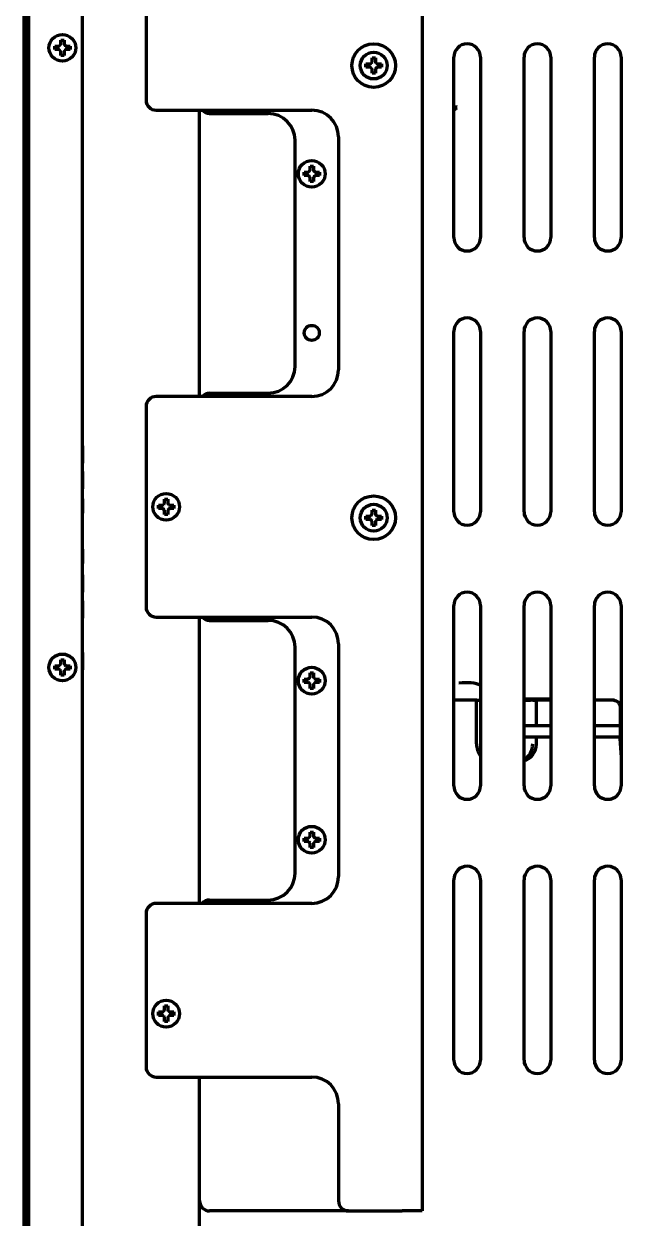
# Model space of a CAD drawing. Header units: inches. Extents: x 904 to 7172, y 213 to 5528.
# Drawn here: x 2795.6 to 2974, y 4733.4 to 5090 of the extents above; entities that cross this region are included whole.
import ezdxf

# ---------------------------------------------------------------- set-up
doc = ezdxf.new("R2010")
doc.units = ezdxf.units.IN

msp = doc.modelspace()

# ---------------------------------------------------------------- linework, layer by layer
at = {"linetype": 'Continuous', "lineweight": 70}
for p, q in [((2914.62, 5358.83), (2914.62, 4735.53)), ((2795.62, 5264.32), (2795.62, 4773.06)), ((2796.3, 4774.06), (2796.3, 5263.98)), ((2797.12, 4450.03), (2797.12, 5263.59)), ((2813.12, 4463.87), (2813.12, 5258.5)), ((2832.12, 5127.05), (2832.12, 5067.21)), ((2804.82, 5082.83), (2804.82, 5083.33)), ((2804.82, 5082.33), (2804.82, 5082.83)), ((2809.42, 5083.33), (2809.42, 5082.83)), ((2809.42, 5082.83), (2809.42, 5082.33)), ((2897.82, 5077.53), (2897.82, 5078.03)), ((2902.42, 5078.03), (2902.42, 5077.53)), ((2924.04, 5026.17), (2924.04, 5080.03)), ((2932.04, 5080.03), (2932.04, 5026.17)), ((2945.04, 5026.17), (2945.04, 5080.03)), ((2953.04, 5080.03), (2953.04, 5026.17)), ((2966.04, 5026.17), (2966.04, 5080.03)), ((2974.04, 5080.03), (2974.04, 5026.17)), ((2897.82, 5077.03), (2897.82, 5077.53)), ((2902.42, 5077.53), (2902.42, 5077.03)), ((2835.12, 5064.21), (2881.62, 5064.21)), ((2848.12, 4978.7), (2848.12, 5064.2)), ((2851.12, 5063.21), (2868.62, 5063.21)), ((2876.62, 4987.71), (2876.62, 5055.21)), ((2889.62, 5056.21), (2889.62, 4986.71)), ((2879.32, 5045.21), (2879.32, 5045.71)), ((2883.92, 5045.71), (2883.92, 5045.21)), ((2879.32, 5044.71), (2879.32, 5045.21)), ((2883.92, 5045.21), (2883.92, 5044.71)), ((2924.04, 4944.31), (2924.04, 4998.17)), ((2932.04, 4998.17), (2932.04, 4944.31)), ((2945.04, 4944.31), (2945.04, 4998.17)), ((2953.04, 4998.17), (2953.04, 4944.31)), ((2966.04, 4944.31), (2966.04, 4998.17)), ((2974.04, 4998.17), (2974.04, 4944.31)), ((2881.62, 4978.71), (2835.12, 4978.71)), ((2851.12, 4979.71), (2868.62, 4979.71)), ((2832.12, 4975.71), (2832.12, 4915.87)), ((2813.12, 4964), (2813.12, 4958.86)), ((2813.12, 4958.86), (2813.12, 4964)), ((2813.12, 4964), (2813.12, 4959.71)), ((2813.12, 4956.28), (2813.12, 4951.14)), ((2813.12, 4951.14), (2813.12, 4956.28)), ((2813.12, 4948.14), (2813.12, 4943.86)), ((2835.82, 4945.79), (2835.82, 4946.29)), ((2835.82, 4945.29), (2835.82, 4945.79)), ((2840.42, 4946.29), (2840.42, 4945.79)), ((2840.42, 4945.79), (2840.42, 4945.29)), ((2897.82, 4942.53), (2897.82, 4943.03)), ((2897.82, 4942.03), (2897.82, 4942.53)), ((2902.42, 4943.03), (2902.42, 4942.53)), ((2902.42, 4942.53), (2902.42, 4942.03)), ((2813.12, 4928), (2813.12, 4933.14)), ((2813.12, 4933.14), (2813.12, 4928.86)), ((2813.12, 4925.21), (2813.12, 4925.43)), ((2813.12, 4925.43), (2813.12, 4925.21)), ((2813.12, 4925.21), (2813.12, 4925)), ((2813.12, 4925), (2813.12, 4925.21)), ((2813.12, 4924.78), (2813.12, 4925)), ((2813.12, 4925), (2813.12, 4924.78)), ((2813.12, 4924.36), (2813.12, 4924.78)), ((2813.12, 4924.78), (2813.12, 4924.36)), ((2813.12, 4924.36), (2813.12, 4923.5)), ((2813.12, 4923.5), (2813.12, 4924.36)), ((2813.12, 4923.5), (2813.12, 4922.21)), ((2813.12, 4922.21), (2813.12, 4923.5)), ((2813.12, 4921.36), (2813.12, 4922.21)), ((2813.12, 4922.21), (2813.12, 4921.36)), ((2813.12, 4920.93), (2813.12, 4921.36)), ((2813.12, 4921.36), (2813.12, 4920.93)), ((2813.12, 4920.93), (2813.12, 4920.71)), ((2813.12, 4920.71), (2813.12, 4920.93)), ((2813.12, 4920.71), (2813.12, 4920.5)), ((2813.12, 4920.5), (2813.12, 4920.71)), ((2813.12, 4920.5), (2813.12, 4920.28)), ((2813.12, 4920.28), (2813.12, 4920.5)), ((2813.12, 4914.28), (2813.12, 4917.71)), ((2813.12, 4917.71), (2813.12, 4914.28)), ((2813.12, 4914.71), (2813.12, 4912.57)), ((2813.12, 4913.43), (2813.12, 4914.28)), ((2813.12, 4914.28), (2813.12, 4913.43)), ((2924.04, 4862.45), (2924.04, 4916.31)), ((2932.04, 4916.31), (2932.04, 4862.45)), ((2945.04, 4862.45), (2945.04, 4916.31)), ((2953.04, 4916.31), (2953.04, 4862.45)), ((2966.04, 4862.45), (2966.04, 4916.31)), ((2974.04, 4916.31), (2974.04, 4862.45)), ((2813.12, 4913.43), (2813.12, 4913)), ((2813.12, 4913), (2813.12, 4913.43)), ((2813.12, 4912.78), (2813.12, 4913)), ((2813.12, 4913), (2813.12, 4912.78)), ((2813.12, 4912.78), (2813.12, 4912.57)), ((2813.12, 4912.57), (2813.12, 4912.78)), ((2835.12, 4912.87), (2881.62, 4912.87)), ((2848.12, 4827.36), (2848.12, 4912.85)), ((2851.12, 4911.87), (2868.62, 4911.87)), ((2813.12, 4904.86), (2813.12, 4910)), ((2876.62, 4836.37), (2876.62, 4903.87)), ((2889.62, 4904.87), (2889.62, 4835.37)), ((2813.12, 4902.07), (2813.12, 4902.28)), ((2813.12, 4902.28), (2813.12, 4902.07)), ((2813.12, 4902.07), (2813.12, 4901.86)), ((2813.12, 4901.86), (2813.12, 4902.07)), ((2813.12, 4901.86), (2813.12, 4901.64)), ((2813.12, 4901.64), (2813.12, 4901.86)), ((2813.12, 4901.21), (2813.12, 4901.64)), ((2813.12, 4901.64), (2813.12, 4901.21)), ((2813.12, 4900.36), (2813.12, 4901.21)), ((2813.12, 4901.21), (2813.12, 4900.36)), ((2813.12, 4900.36), (2813.12, 4899.07)), ((2813.12, 4899.07), (2813.12, 4900.36)), ((2804.82, 4897.83), (2804.82, 4898.33)), ((2804.82, 4897.33), (2804.82, 4897.83)), ((2809.42, 4898.33), (2809.42, 4897.83)), ((2809.42, 4897.83), (2809.42, 4897.33)), ((2813.12, 4898.21), (2813.12, 4899.07)), ((2813.12, 4899.07), (2813.12, 4898.21)), ((2813.12, 4897.78), (2813.12, 4898.21)), ((2813.12, 4898.21), (2813.12, 4897.78)), ((2813.12, 4897.78), (2813.12, 4897.57)), ((2813.12, 4897.57), (2813.12, 4897.78)), ((2813.12, 4897.57), (2813.12, 4897.36)), ((2813.12, 4897.36), (2813.12, 4897.57)), ((2813.12, 4897.36), (2813.12, 4897.14)), ((2813.12, 4897.14), (2813.12, 4897.36)), ((2879.32, 4893.87), (2879.32, 4894.37)), ((2879.32, 4893.37), (2879.32, 4893.87)), ((2883.92, 4894.37), (2883.92, 4893.87)), ((2883.92, 4893.87), (2883.92, 4893.37)), ((2924.73, 4888.03), (2924.04, 4888.03)), ((2925.61, 4888.03), (2924.72, 4888.03)), ((2930.73, 4888.03), (2925.62, 4888.03)), ((2930.73, 4888.04), (2930.73, 4875.03)), ((2930.96, 4888.04), (2932.04, 4888.05)), ((2953.04, 4888.36), (2945.04, 4888.44)), ((2945.04, 4888.07), (2946.95, 4888.07)), ((2947.64, 4888.06), (2948.46, 4888.03)), ((2953.04, 4888.03), (2948.46, 4888.03)), ((2948.8, 4880.37), (2948.8, 4888.03)), ((2972.1, 4888.06), (2967.62, 4888.06)), ((2971.72, 4888.03), (2967.62, 4888.03)), ((2973.72, 4886.03), (2973.72, 4876.53)), ((2953.04, 4880.37), (2945.04, 4880.36)), ((2973.72, 4880.4), (2966.04, 4880.39)), ((2945.04, 4877.06), (2953.04, 4877.07)), ((2948.72, 4875.03), (2948.8, 4875.03)), ((2948.8, 4877.06), (2953.04, 4877.07)), ((2948.8, 4875.03), (2948.8, 4877.07)), ((2966.04, 4877.09), (2973.72, 4877.1)), ((2966.04, 4877.08), (2973.72, 4877.09)), ((2974.04, 4876.53), (2973.62, 4876.53)), ((2973.62, 4876.53), (2974.04, 4871.07)), ((2879.32, 4846.37), (2879.32, 4846.87)), ((2879.32, 4845.87), (2879.32, 4846.37)), ((2883.92, 4846.87), (2883.92, 4846.37)), ((2883.92, 4846.37), (2883.92, 4845.87)), ((2924.04, 4780.59), (2924.04, 4834.45)), ((2932.04, 4834.45), (2932.04, 4780.59)), ((2945.04, 4780.59), (2945.04, 4834.45)), ((2953.04, 4834.45), (2953.04, 4780.59)), ((2966.04, 4780.59), (2966.04, 4834.45)), ((2974.04, 4834.45), (2974.04, 4780.59)), ((2851.12, 4828.37), (2868.62, 4828.37)), ((2881.62, 4827.37), (2835.12, 4827.37)), ((2832.12, 4824.37), (2832.12, 4778.53)), ((2835.82, 4794.45), (2835.82, 4794.95)), ((2835.82, 4793.95), (2835.82, 4794.45)), ((2840.42, 4794.95), (2840.42, 4794.45)), ((2840.42, 4794.45), (2840.42, 4793.95)), ((2835.12, 4775.53), (2881.62, 4775.53)), ((2848.12, 4449.08), (2848.12, 4775.54)), ((2795.62, 4773.06), (2795.62, 4773.06)), ((2795.62, 4773.06), (2796.24, 4773.06)), ((2795.62, 4773.03), (2795.62, 4773.03)), ((2795.62, 4773.03), (2795.62, 4286.23)), ((2795.62, 4773.03), (2796.24, 4773.03)), ((2797.12, 4773.06), (2796.24, 4773.06)), ((2797.12, 4773.03), (2796.24, 4773.03)), ((2796.3, 4289.23), (2796.3, 4772.03)), ((2889.62, 4767.53), (2889.62, 4738.53)), ((2892.62, 4735.53), (2851.12, 4735.53)), ((2892.62, 4735.53), (2908.62, 4735.53)), ((2914.62, 4735.53), (2908.62, 4735.53))]:
    msp.add_line(p, q, dxfattribs=at)
for centre, radius in [((2807.12, 5082.83), 4), ((2900.12, 5077.53), 6.5), ((2900.12, 5077.53), 4), ((2881.62, 5045.21), 4), ((2881.62, 4997.71), 2.25), ((2838.12, 4945.79), 4), ((2900.12, 4942.53), 6.5), ((2900.12, 4942.53), 4), ((2807.12, 4897.83), 4), ((2881.62, 4893.87), 4), ((2881.62, 4846.37), 4), ((2838.12, 4794.45), 4)]:
    msp.add_circle(centre, radius, dxfattribs=at)
for centre, radius, start, end in [((2928.04, 5080.03), 4, 0, 180), ((2949.04, 5080.03), 4, 0, 180), ((2970.04, 5080.03), 4, 0, 180), ((2835.12, 5067.21), 3, 180, 270), ((2851.12, 5066.21), 3, 221.8416, 270), ((2881.62, 5056.21), 8, 0, 90), ((2868.62, 5055.21), 8, 0, 90), ((2928.04, 5026.17), 4, 180, 0), ((2949.04, 5026.17), 4, 180, 0), ((2970.04, 5026.17), 4, 180, 0), ((2928.04, 4998.17), 4, 0, 180), ((2949.04, 4998.17), 4, 0, 180), ((2970.04, 4998.17), 4, 0, 180), ((2868.62, 4987.71), 8, 270, 0), ((2881.62, 4986.71), 8, 270, 0), ((2835.12, 4975.71), 3, 90, 180), ((2851.12, 4976.71), 3, 90, 138.1894), ((2928.04, 4944.31), 4, 180, 0), ((2949.04, 4944.31), 4, 180, 0), ((2970.04, 4944.31), 4, 180, 0), ((2928.04, 4916.31), 4, 0, 180), ((2949.04, 4916.31), 4, 0, 180), ((2970.04, 4916.31), 4, 0, 180), ((2835.12, 4915.87), 3, 180, 270), ((2851.12, 4914.87), 3, 221.8416, 270), ((2868.62, 4903.87), 8, 0, 90), ((2881.62, 4904.87), 8, 0, 90), ((2928.04, 4862.45), 4, 180, 0), ((2949.04, 4862.45), 4, 180, 0), ((2970.04, 4862.45), 4, 180, 0), ((2868.62, 4836.37), 8, 270, 0), ((2881.62, 4835.37), 8, 270, 0), ((2928.04, 4834.45), 4, 0, 180), ((2949.04, 4834.45), 4, 0, 180), ((2970.04, 4834.45), 4, 0, 180), ((2851.12, 4825.37), 3, 90, 138.1894), ((2835.12, 4824.37), 3, 90, 180), ((2835.12, 4778.53), 3, 180, 270), ((2928.04, 4780.59), 4, 180, 0), ((2949.04, 4780.59), 4, 180, 0), ((2970.04, 4780.59), 4, 180, 0), ((2881.62, 4767.53), 8, 0, 90), ((2851.12, 4738.53), 3, 180, 270), ((2892.62, 4738.53), 3, 180, 270)]:
    msp.add_arc(centre, radius, start, end, dxfattribs=at)
for centre, major_axis, ratio, start_param, end_param in [((2925.39, 4889.75), (7.88, 1.37), 0.409272, 0.499195, 1.479494), ((2931.23, 4888.03), (0.5, -0.005), 0.017453, 2.142303, 3.141746), ((2947.22, 4888.06), (0.5, -0.005), 0.017453, 0.571506, 2.142303), ((2935.02, 4875.03), (0, -5), 0.841178, 4.712389, 5.495676), ((2944.51, 4875.03), (0, 5), 0.841178, 3.267085, 4.712389), ((2943.43, 4875.03), (0, -5), 0.841178, 0.392282, 1.570796), ((2796.24, 4774.06), (0, -1), 0.052336, 0, 1.570796), ((2796.24, 4772.03), (0, -1), 0.052336, 1.570796, 3.141593)]:
    msp.add_ellipse(centre, major_axis=major_axis, ratio=ratio, start_param=start_param, end_param=end_param, dxfattribs=at)
for points in [[(2806.62, 5083.83), (2806.62, 5083.88), (2806.62, 5083.99), (2806.62, 5084.15), (2806.62, 5084.31), (2806.62, 5084.47), (2806.62, 5084.62), (2806.62, 5084.78), (2806.62, 5084.94), (2806.62, 5085.07), (2806.62, 5085.13)], [(2806.62, 5085.13), (2806.79, 5085.13), (2807.12, 5085.13), (2807.45, 5085.13), (2807.62, 5085.13)], [(2806.12, 5082.33), (2806.06, 5082.33), (2805.96, 5082.33), (2805.79, 5082.33), (2805.64, 5082.33), (2805.48, 5082.33), (2805.33, 5082.33), (2805.17, 5082.33), (2805.01, 5082.33), (2804.88, 5082.33), (2804.82, 5082.33)], [(2806.12, 5083.33), (2806.14, 5083.35), (2806.19, 5083.4), (2806.26, 5083.47), (2806.33, 5083.54), (2806.4, 5083.61), (2806.48, 5083.69), (2806.55, 5083.76), (2806.59, 5083.81), (2806.62, 5083.83)], [(2806.62, 5081.83), (2806.59, 5081.86), (2806.54, 5081.91), (2806.47, 5081.98), (2806.4, 5082.05), (2806.33, 5082.12), (2806.26, 5082.19), (2806.19, 5082.26), (2806.14, 5082.31), (2806.12, 5082.33)], [(2807.62, 5083.83), (2807.64, 5083.8), (2807.7, 5083.75), (2807.77, 5083.68), (2807.84, 5083.61), (2807.91, 5083.54), (2807.98, 5083.47), (2808.05, 5083.4), (2808.1, 5083.35), (2808.12, 5083.33)], [(2808.12, 5082.33), (2808.09, 5082.31), (2808.05, 5082.26), (2807.98, 5082.19), (2807.9, 5082.11), (2807.83, 5082.04), (2807.76, 5081.97), (2807.69, 5081.9), (2807.64, 5081.85), (2807.62, 5081.83)], [(2807.62, 5081.83), (2807.62, 5081.77), (2807.62, 5081.67), (2807.62, 5081.51), (2807.62, 5081.35), (2807.62, 5081.19), (2807.62, 5081.04), (2807.62, 5080.88), (2807.62, 5080.72), (2807.62, 5080.59), (2807.62, 5080.53)], [(2808.12, 5083.33), (2808.17, 5083.33), (2808.28, 5083.33), (2808.44, 5083.33), (2808.6, 5083.33), (2808.76, 5083.33), (2808.91, 5083.33), (2809.07, 5083.33), (2809.23, 5083.33), (2809.35, 5083.33), (2809.42, 5083.33)], [(2807.62, 5080.53), (2807.45, 5080.53), (2807.12, 5080.53), (2806.79, 5080.53), (2806.62, 5080.53)], [(2899.12, 5078.03), (2899.14, 5078.05), (2899.19, 5078.1), (2899.26, 5078.17), (2899.33, 5078.24), (2899.4, 5078.31), (2899.48, 5078.39), (2899.55, 5078.46), (2899.59, 5078.51), (2899.62, 5078.53)], [(2899.62, 5078.53), (2899.62, 5078.58), (2899.62, 5078.69), (2899.62, 5078.85), (2899.62, 5079.01), (2899.62, 5079.17), (2899.62, 5079.32), (2899.62, 5079.48), (2899.62, 5079.64), (2899.62, 5079.77), (2899.62, 5079.83)], [(2899.62, 5079.83), (2899.79, 5079.83), (2900.12, 5079.83), (2900.45, 5079.83), (2900.62, 5079.83)], [(2900.62, 5078.53), (2900.64, 5078.5), (2900.7, 5078.45), (2900.77, 5078.38), (2900.84, 5078.31), (2900.91, 5078.24), (2900.98, 5078.17), (2901.05, 5078.1), (2901.1, 5078.05), (2901.12, 5078.03)], [(2901.12, 5078.03), (2901.17, 5078.03), (2901.28, 5078.03), (2901.44, 5078.03), (2901.6, 5078.03), (2901.76, 5078.03), (2901.91, 5078.03), (2902.07, 5078.03), (2902.23, 5078.03), (2902.35, 5078.03), (2902.42, 5078.03)], [(2899.12, 5077.03), (2899.06, 5077.03), (2898.96, 5077.03), (2898.79, 5077.03), (2898.64, 5077.03), (2898.48, 5077.03), (2898.33, 5077.03), (2898.17, 5077.03), (2898.01, 5077.03), (2897.88, 5077.03), (2897.82, 5077.03)], [(2899.62, 5076.53), (2899.59, 5076.56), (2899.54, 5076.61), (2899.47, 5076.68), (2899.4, 5076.75), (2899.33, 5076.82), (2899.26, 5076.89), (2899.19, 5076.96), (2899.14, 5077.01), (2899.12, 5077.03)], [(2900.62, 5075.23), (2900.45, 5075.23), (2900.12, 5075.23), (2899.79, 5075.23), (2899.62, 5075.23)], [(2901.12, 5077.03), (2901.09, 5077.01), (2901.05, 5076.96), (2900.98, 5076.89), (2900.9, 5076.81), (2900.83, 5076.74), (2900.76, 5076.67), (2900.69, 5076.6), (2900.64, 5076.55), (2900.62, 5076.53)], [(2900.62, 5076.53), (2900.62, 5076.47), (2900.62, 5076.37), (2900.62, 5076.21), (2900.62, 5076.05), (2900.62, 5075.89), (2900.62, 5075.74), (2900.62, 5075.58), (2900.62, 5075.42), (2900.62, 5075.29), (2900.62, 5075.23)], [(2880.62, 5045.71), (2880.64, 5045.73), (2880.69, 5045.78), (2880.76, 5045.85), (2880.83, 5045.92), (2880.9, 5045.99), (2880.98, 5046.06), (2881.05, 5046.14), (2881.09, 5046.18), (2881.12, 5046.21)], [(2881.12, 5046.21), (2881.12, 5046.26), (2881.12, 5046.37), (2881.12, 5046.53), (2881.12, 5046.69), (2881.12, 5046.85), (2881.12, 5047), (2881.12, 5047.15), (2881.12, 5047.32), (2881.12, 5047.44), (2881.12, 5047.51)], [(2881.12, 5047.51), (2881.29, 5047.51), (2881.62, 5047.51), (2881.95, 5047.51), (2882.12, 5047.51)], [(2882.12, 5046.21), (2882.14, 5046.18), (2882.2, 5046.13), (2882.27, 5046.06), (2882.34, 5045.99), (2882.41, 5045.92), (2882.48, 5045.85), (2882.55, 5045.78), (2882.6, 5045.73), (2882.62, 5045.71)], [(2882.62, 5045.71), (2882.67, 5045.71), (2882.78, 5045.71), (2882.94, 5045.71), (2883.1, 5045.71), (2883.26, 5045.71), (2883.41, 5045.71), (2883.57, 5045.71), (2883.73, 5045.71), (2883.85, 5045.71), (2883.92, 5045.71)], [(2880.62, 5044.71), (2880.56, 5044.71), (2880.46, 5044.71), (2880.29, 5044.71), (2880.14, 5044.71), (2879.98, 5044.71), (2879.83, 5044.71), (2879.67, 5044.71), (2879.51, 5044.71), (2879.38, 5044.71), (2879.32, 5044.71)], [(2881.12, 5044.21), (2881.09, 5044.23), (2881.04, 5044.29), (2880.97, 5044.36), (2880.9, 5044.43), (2880.83, 5044.5), (2880.76, 5044.57), (2880.69, 5044.64), (2880.64, 5044.68), (2880.62, 5044.71)], [(2882.12, 5042.91), (2881.95, 5042.91), (2881.62, 5042.91), (2881.29, 5042.91), (2881.12, 5042.91)], [(2882.62, 5044.71), (2882.59, 5044.68), (2882.55, 5044.64), (2882.48, 5044.57), (2882.4, 5044.49), (2882.33, 5044.42), (2882.26, 5044.35), (2882.19, 5044.28), (2882.14, 5044.23), (2882.12, 5044.21)], [(2882.12, 5044.21), (2882.12, 5044.15), (2882.12, 5044.05), (2882.12, 5043.88), (2882.12, 5043.73), (2882.12, 5043.57), (2882.12, 5043.42), (2882.12, 5043.26), (2882.12, 5043.1), (2882.12, 5042.97), (2882.12, 5042.91)], [(2837.12, 4946.29), (2837.14, 4946.31), (2837.19, 4946.36), (2837.26, 4946.43), (2837.33, 4946.5), (2837.4, 4946.57), (2837.48, 4946.65), (2837.55, 4946.72), (2837.59, 4946.77), (2837.62, 4946.79)], [(2837.62, 4946.79), (2837.62, 4946.84), (2837.62, 4946.95), (2837.62, 4947.11), (2837.62, 4947.27), (2837.62, 4947.43), (2837.62, 4947.58), (2837.62, 4947.74), (2837.62, 4947.9), (2837.62, 4948.03), (2837.62, 4948.09)], [(2837.62, 4948.09), (2837.79, 4948.09), (2838.12, 4948.09), (2838.45, 4948.09), (2838.62, 4948.09)], [(2838.62, 4946.79), (2838.64, 4946.76), (2838.7, 4946.71), (2838.77, 4946.64), (2838.84, 4946.57), (2838.91, 4946.5), (2838.98, 4946.43), (2839.05, 4946.36), (2839.1, 4946.31), (2839.12, 4946.29)], [(2839.12, 4946.29), (2839.17, 4946.29), (2839.28, 4946.29), (2839.44, 4946.29), (2839.6, 4946.29), (2839.76, 4946.29), (2839.91, 4946.29), (2840.07, 4946.29), (2840.23, 4946.29), (2840.35, 4946.29), (2840.42, 4946.29)], [(2837.12, 4945.29), (2837.06, 4945.29), (2836.96, 4945.29), (2836.79, 4945.29), (2836.64, 4945.29), (2836.48, 4945.29), (2836.33, 4945.29), (2836.17, 4945.29), (2836.01, 4945.29), (2835.88, 4945.29), (2835.82, 4945.29)], [(2837.62, 4944.79), (2837.59, 4944.82), (2837.54, 4944.87), (2837.47, 4944.94), (2837.4, 4945.01), (2837.33, 4945.08), (2837.26, 4945.15), (2837.19, 4945.22), (2837.14, 4945.27), (2837.12, 4945.29)], [(2838.62, 4943.49), (2838.45, 4943.49), (2838.12, 4943.49), (2837.79, 4943.49), (2837.62, 4943.49)], [(2839.12, 4945.29), (2839.09, 4945.27), (2839.05, 4945.22), (2838.98, 4945.15), (2838.9, 4945.07), (2838.83, 4945), (2838.76, 4944.93), (2838.69, 4944.86), (2838.64, 4944.81), (2838.62, 4944.79)], [(2838.62, 4944.79), (2838.62, 4944.73), (2838.62, 4944.63), (2838.62, 4944.47), (2838.62, 4944.31), (2838.62, 4944.15), (2838.62, 4944), (2838.62, 4943.84), (2838.62, 4943.68), (2838.62, 4943.55), (2838.62, 4943.49)], [(2899.12, 4943.03), (2899.14, 4943.05), (2899.19, 4943.1), (2899.26, 4943.17), (2899.33, 4943.24), (2899.4, 4943.31), (2899.48, 4943.39), (2899.55, 4943.46), (2899.59, 4943.51), (2899.62, 4943.53)], [(2899.62, 4943.53), (2899.62, 4943.58), (2899.62, 4943.69), (2899.62, 4943.85), (2899.62, 4944.01), (2899.62, 4944.17), (2899.62, 4944.32), (2899.62, 4944.48), (2899.62, 4944.64), (2899.62, 4944.77), (2899.62, 4944.83)], [(2899.62, 4944.83), (2899.79, 4944.83), (2900.12, 4944.83), (2900.45, 4944.83), (2900.62, 4944.83)], [(2900.62, 4943.53), (2900.64, 4943.5), (2900.7, 4943.45), (2900.77, 4943.38), (2900.84, 4943.31), (2900.91, 4943.24), (2900.98, 4943.17), (2901.05, 4943.1), (2901.1, 4943.05), (2901.12, 4943.03)], [(2901.12, 4943.03), (2901.17, 4943.03), (2901.28, 4943.03), (2901.44, 4943.03), (2901.6, 4943.03), (2901.76, 4943.03), (2901.91, 4943.03), (2902.07, 4943.03), (2902.23, 4943.03), (2902.35, 4943.03), (2902.42, 4943.03)], [(2899.12, 4942.03), (2899.06, 4942.03), (2898.96, 4942.03), (2898.79, 4942.03), (2898.64, 4942.03), (2898.48, 4942.03), (2898.33, 4942.03), (2898.17, 4942.03), (2898.01, 4942.03), (2897.88, 4942.03), (2897.82, 4942.03)], [(2899.62, 4941.53), (2899.59, 4941.56), (2899.54, 4941.61), (2899.47, 4941.68), (2899.4, 4941.75), (2899.33, 4941.82), (2899.26, 4941.89), (2899.19, 4941.96), (2899.14, 4942.01), (2899.12, 4942.03)], [(2900.62, 4940.23), (2900.45, 4940.23), (2900.12, 4940.23), (2899.79, 4940.23), (2899.62, 4940.23)], [(2901.12, 4942.03), (2901.09, 4942.01), (2901.05, 4941.96), (2900.98, 4941.89), (2900.9, 4941.81), (2900.83, 4941.74), (2900.76, 4941.67), (2900.69, 4941.6), (2900.64, 4941.55), (2900.62, 4941.53)], [(2900.62, 4941.53), (2900.62, 4941.47), (2900.62, 4941.37), (2900.62, 4941.21), (2900.62, 4941.05), (2900.62, 4940.89), (2900.62, 4940.74), (2900.62, 4940.58), (2900.62, 4940.42), (2900.62, 4940.29), (2900.62, 4940.23)], [(2806.62, 4898.83), (2806.62, 4898.88), (2806.62, 4898.99), (2806.62, 4899.15), (2806.62, 4899.31), (2806.62, 4899.47), (2806.62, 4899.62), (2806.62, 4899.78), (2806.62, 4899.94), (2806.62, 4900.07), (2806.62, 4900.13)], [(2806.62, 4900.13), (2806.79, 4900.13), (2807.12, 4900.13), (2807.45, 4900.13), (2807.62, 4900.13)], [(2806.12, 4897.33), (2806.06, 4897.33), (2805.96, 4897.33), (2805.79, 4897.33), (2805.64, 4897.33), (2805.48, 4897.33), (2805.33, 4897.33), (2805.17, 4897.33), (2805.01, 4897.33), (2804.88, 4897.33), (2804.82, 4897.33)], [(2806.12, 4898.33), (2806.14, 4898.35), (2806.19, 4898.4), (2806.26, 4898.47), (2806.33, 4898.54), (2806.4, 4898.61), (2806.48, 4898.69), (2806.55, 4898.76), (2806.59, 4898.81), (2806.62, 4898.83)], [(2806.62, 4896.83), (2806.59, 4896.86), (2806.54, 4896.91), (2806.47, 4896.98), (2806.4, 4897.05), (2806.33, 4897.12), (2806.26, 4897.19), (2806.19, 4897.26), (2806.14, 4897.31), (2806.12, 4897.33)], [(2807.62, 4898.83), (2807.64, 4898.8), (2807.7, 4898.75), (2807.77, 4898.68), (2807.84, 4898.61), (2807.91, 4898.54), (2807.98, 4898.47), (2808.05, 4898.4), (2808.1, 4898.35), (2808.12, 4898.33)], [(2808.12, 4897.33), (2808.09, 4897.31), (2808.05, 4897.26), (2807.98, 4897.19), (2807.9, 4897.11), (2807.83, 4897.04), (2807.76, 4896.97), (2807.69, 4896.9), (2807.64, 4896.85), (2807.62, 4896.83)], [(2807.62, 4896.83), (2807.62, 4896.77), (2807.62, 4896.67), (2807.62, 4896.51), (2807.62, 4896.35), (2807.62, 4896.19), (2807.62, 4896.04), (2807.62, 4895.88), (2807.62, 4895.72), (2807.62, 4895.59), (2807.62, 4895.53)], [(2808.12, 4898.33), (2808.17, 4898.33), (2808.28, 4898.33), (2808.44, 4898.33), (2808.6, 4898.33), (2808.76, 4898.33), (2808.91, 4898.33), (2809.07, 4898.33), (2809.23, 4898.33), (2809.35, 4898.33), (2809.42, 4898.33)], [(2881.12, 4894.87), (2881.12, 4894.92), (2881.12, 4895.03), (2881.12, 4895.19), (2881.12, 4895.35), (2881.12, 4895.51), (2881.12, 4895.66), (2881.12, 4895.81), (2881.12, 4895.98), (2881.12, 4896.1), (2881.12, 4896.17)], [(2881.12, 4896.17), (2881.29, 4896.17), (2881.62, 4896.17), (2881.95, 4896.17), (2882.12, 4896.17)], [(2807.62, 4895.53), (2807.45, 4895.53), (2807.12, 4895.53), (2806.79, 4895.53), (2806.62, 4895.53)], [(2880.62, 4893.37), (2880.56, 4893.37), (2880.46, 4893.37), (2880.29, 4893.37), (2880.14, 4893.37), (2879.98, 4893.37), (2879.83, 4893.37), (2879.67, 4893.37), (2879.51, 4893.37), (2879.38, 4893.37), (2879.32, 4893.37)], [(2880.62, 4894.37), (2880.64, 4894.39), (2880.69, 4894.44), (2880.76, 4894.51), (2880.83, 4894.58), (2880.9, 4894.65), (2880.98, 4894.72), (2881.05, 4894.8), (2881.09, 4894.84), (2881.12, 4894.87)], [(2881.12, 4892.87), (2881.09, 4892.89), (2881.04, 4892.95), (2880.97, 4893.02), (2880.9, 4893.09), (2880.83, 4893.16), (2880.76, 4893.23), (2880.69, 4893.3), (2880.64, 4893.34), (2880.62, 4893.37)], [(2882.12, 4894.87), (2882.14, 4894.84), (2882.2, 4894.79), (2882.27, 4894.72), (2882.34, 4894.65), (2882.41, 4894.58), (2882.48, 4894.51), (2882.55, 4894.44), (2882.6, 4894.39), (2882.62, 4894.37)], [(2882.62, 4893.37), (2882.59, 4893.34), (2882.55, 4893.3), (2882.48, 4893.23), (2882.4, 4893.15), (2882.33, 4893.08), (2882.26, 4893.01), (2882.19, 4892.94), (2882.14, 4892.89), (2882.12, 4892.87)], [(2882.12, 4892.87), (2882.12, 4892.81), (2882.12, 4892.71), (2882.12, 4892.54), (2882.12, 4892.39), (2882.12, 4892.23), (2882.12, 4892.08), (2882.12, 4891.92), (2882.12, 4891.76), (2882.12, 4891.63), (2882.12, 4891.57)], [(2882.62, 4894.37), (2882.67, 4894.37), (2882.78, 4894.37), (2882.94, 4894.37), (2883.1, 4894.37), (2883.26, 4894.37), (2883.41, 4894.37), (2883.57, 4894.37), (2883.73, 4894.37), (2883.85, 4894.37), (2883.92, 4894.37)], [(2882.12, 4891.57), (2881.95, 4891.57), (2881.62, 4891.57), (2881.29, 4891.57), (2881.12, 4891.57)], [(2880.62, 4845.87), (2880.56, 4845.87), (2880.46, 4845.87), (2880.29, 4845.87), (2880.14, 4845.87), (2879.98, 4845.87), (2879.83, 4845.87), (2879.67, 4845.87), (2879.51, 4845.87), (2879.38, 4845.87), (2879.32, 4845.87)], [(2880.62, 4846.87), (2880.64, 4846.89), (2880.69, 4846.94), (2880.76, 4847.01), (2880.83, 4847.08), (2880.9, 4847.15), (2880.98, 4847.23), (2881.05, 4847.3), (2881.09, 4847.35), (2881.12, 4847.37)], [(2881.12, 4845.37), (2881.09, 4845.4), (2881.04, 4845.45), (2880.97, 4845.52), (2880.9, 4845.59), (2880.83, 4845.66), (2880.76, 4845.73), (2880.69, 4845.8), (2880.64, 4845.85), (2880.62, 4845.87)], [(2881.12, 4847.37), (2881.12, 4847.42), (2881.12, 4847.53), (2881.12, 4847.69), (2881.12, 4847.85), (2881.12, 4848.01), (2881.12, 4848.16), (2881.12, 4848.32), (2881.12, 4848.48), (2881.12, 4848.61), (2881.12, 4848.67)], [(2881.12, 4848.67), (2881.29, 4848.67), (2881.62, 4848.67), (2881.95, 4848.67), (2882.12, 4848.67)], [(2882.12, 4847.37), (2882.14, 4847.34), (2882.2, 4847.29), (2882.27, 4847.22), (2882.34, 4847.15), (2882.41, 4847.08), (2882.48, 4847.01), (2882.55, 4846.94), (2882.6, 4846.89), (2882.62, 4846.87)], [(2882.62, 4845.87), (2882.59, 4845.85), (2882.55, 4845.8), (2882.48, 4845.73), (2882.4, 4845.65), (2882.33, 4845.58), (2882.26, 4845.51), (2882.19, 4845.44), (2882.14, 4845.39), (2882.12, 4845.37)], [(2882.62, 4846.87), (2882.67, 4846.87), (2882.78, 4846.87), (2882.94, 4846.87), (2883.1, 4846.87), (2883.26, 4846.87), (2883.41, 4846.87), (2883.57, 4846.87), (2883.73, 4846.87), (2883.85, 4846.87), (2883.92, 4846.87)], [(2882.12, 4844.07), (2881.95, 4844.07), (2881.62, 4844.07), (2881.29, 4844.07), (2881.12, 4844.07)], [(2882.12, 4845.37), (2882.12, 4845.31), (2882.12, 4845.21), (2882.12, 4845.05), (2882.12, 4844.89), (2882.12, 4844.73), (2882.12, 4844.58), (2882.12, 4844.42), (2882.12, 4844.26), (2882.12, 4844.13), (2882.12, 4844.07)], [(2837.62, 4795.45), (2837.62, 4795.5), (2837.62, 4795.61), (2837.62, 4795.77), (2837.62, 4795.93), (2837.62, 4796.09), (2837.62, 4796.24), (2837.62, 4796.4), (2837.62, 4796.56), (2837.62, 4796.69), (2837.62, 4796.75)], [(2837.62, 4796.75), (2837.79, 4796.75), (2838.12, 4796.75), (2838.45, 4796.75), (2838.62, 4796.75)], [(2837.12, 4793.95), (2837.06, 4793.95), (2836.96, 4793.95), (2836.79, 4793.95), (2836.64, 4793.95), (2836.48, 4793.95), (2836.33, 4793.95), (2836.17, 4793.95), (2836.01, 4793.95), (2835.88, 4793.95), (2835.82, 4793.95)], [(2837.12, 4794.95), (2837.14, 4794.97), (2837.19, 4795.02), (2837.26, 4795.09), (2837.33, 4795.16), (2837.4, 4795.23), (2837.48, 4795.31), (2837.55, 4795.38), (2837.59, 4795.43), (2837.62, 4795.45)], [(2837.62, 4793.45), (2837.59, 4793.48), (2837.54, 4793.53), (2837.47, 4793.6), (2837.4, 4793.67), (2837.33, 4793.74), (2837.26, 4793.81), (2837.19, 4793.88), (2837.14, 4793.93), (2837.12, 4793.95)], [(2838.62, 4795.45), (2838.64, 4795.42), (2838.7, 4795.37), (2838.77, 4795.3), (2838.84, 4795.23), (2838.91, 4795.16), (2838.98, 4795.09), (2839.05, 4795.02), (2839.1, 4794.97), (2839.12, 4794.95)], [(2839.12, 4793.95), (2839.09, 4793.93), (2839.05, 4793.88), (2838.98, 4793.81), (2838.9, 4793.73), (2838.83, 4793.66), (2838.76, 4793.59), (2838.69, 4793.52), (2838.64, 4793.47), (2838.62, 4793.45)], [(2838.62, 4793.45), (2838.62, 4793.39), (2838.62, 4793.29), (2838.62, 4793.13), (2838.62, 4792.97), (2838.62, 4792.81), (2838.62, 4792.66), (2838.62, 4792.5), (2838.62, 4792.34), (2838.62, 4792.21), (2838.62, 4792.15)], [(2839.12, 4794.95), (2839.17, 4794.95), (2839.28, 4794.95), (2839.44, 4794.95), (2839.6, 4794.95), (2839.76, 4794.95), (2839.91, 4794.95), (2840.07, 4794.95), (2840.23, 4794.95), (2840.35, 4794.95), (2840.42, 4794.95)], [(2838.62, 4792.15), (2838.45, 4792.15), (2838.12, 4792.15), (2837.79, 4792.15), (2837.62, 4792.15)]]:
    msp.add_open_spline(points, degree=3, dxfattribs=at)
for points, knots in [([(2807.62, 5085.13), (2807.62, 5084.93), (2807.62, 5084.72), (2807.62, 5084.39), (2807.62, 5084.28), (2807.62, 5084.06), (2807.62, 5083.94), (2807.62, 5083.83)], [0, 0, 0, 0, 0.5, 0.5, 0.75, 0.75, 1, 1, 1, 1]), ([(2804.82, 5083.33), (2805.02, 5083.33), (2805.23, 5083.33), (2805.56, 5083.33), (2805.67, 5083.33), (2805.89, 5083.33), (2806, 5083.33), (2806.12, 5083.33)], [0, 0, 0, 0, 0.5, 0.5, 0.75, 0.75, 1, 1, 1, 1]), ([(2806.62, 5080.53), (2806.62, 5080.73), (2806.62, 5080.94), (2806.62, 5081.27), (2806.62, 5081.38), (2806.62, 5081.6), (2806.62, 5081.71), (2806.62, 5081.83)], [0, 0, 0, 0, 0.5, 0.5, 0.75, 0.75, 1, 1, 1, 1]), ([(2809.42, 5082.33), (2809.22, 5082.33), (2809.01, 5082.33), (2808.68, 5082.33), (2808.57, 5082.33), (2808.35, 5082.33), (2808.23, 5082.33), (2808.12, 5082.33)], [0, 0, 0, 0, 0.5, 0.5, 0.75, 0.75, 1, 1, 1, 1]), ([(2897.82, 5078.03), (2898.02, 5078.03), (2898.23, 5078.03), (2898.56, 5078.03), (2898.67, 5078.03), (2898.89, 5078.03), (2899, 5078.03), (2899.12, 5078.03)], [0, 0, 0, 0, 0.5, 0.5, 0.75, 0.75, 1, 1, 1, 1]), ([(2900.62, 5079.83), (2900.62, 5079.63), (2900.62, 5079.42), (2900.62, 5079.09), (2900.62, 5078.98), (2900.62, 5078.76), (2900.62, 5078.64), (2900.62, 5078.53)], [0, 0, 0, 0, 0.5, 0.5, 0.75, 0.75, 1, 1, 1, 1]), ([(2899.62, 5075.23), (2899.62, 5075.43), (2899.62, 5075.64), (2899.62, 5075.97), (2899.62, 5076.08), (2899.62, 5076.3), (2899.62, 5076.41), (2899.62, 5076.53)], [0, 0, 0, 0, 0.5, 0.5, 0.75, 0.75, 1, 1, 1, 1]), ([(2902.42, 5077.03), (2902.22, 5077.03), (2902.01, 5077.03), (2901.68, 5077.03), (2901.57, 5077.03), (2901.35, 5077.03), (2901.23, 5077.03), (2901.12, 5077.03)], [0, 0, 0, 0, 0.5, 0.5, 0.75, 0.75, 1, 1, 1, 1]), ([(2924.61, 5065.01), (2924.61, 5065.02), (2924.62, 5065.04), (2924.63, 5065.07), (2924.63, 5065.11), (2924.64, 5065.17), (2924.66, 5065.23), (2924.68, 5065.32), (2924.7, 5065.41), (2924.72, 5065.51), (2924.73, 5065.57), (2924.74, 5065.6)], [0, 0, 0, 0, 0.040704, 0.09594, 0.165709, 0.250012, 0.372451, 0.500013, 0.681858, 0.84852, 1, 1, 1, 1]), ([(2924.75, 5064.45), (2924.74, 5064.45), (2924.74, 5064.47), (2924.73, 5064.49), (2924.73, 5064.52), (2924.72, 5064.55), (2924.71, 5064.6), (2924.7, 5064.64), (2924.68, 5064.69), (2924.67, 5064.74), (2924.66, 5064.8), (2924.64, 5064.87), (2924.63, 5064.95), (2924.62, 5065), (2924.61, 5065.01)], [0, 0, 0, 0, 0.038477, 0.082678, 0.132605, 0.188257, 0.249637, 0.355045, 0.438326, 0.499482, 0.609373, 0.749575, 0.908462, 1, 1, 1, 1]), ([(2879.32, 5045.71), (2879.52, 5045.71), (2879.73, 5045.71), (2880.06, 5045.71), (2880.17, 5045.71), (2880.39, 5045.71), (2880.5, 5045.71), (2880.62, 5045.71)], [0, 0, 0, 0, 0.5, 0.5, 0.75, 0.75, 1, 1, 1, 1]), ([(2882.12, 5047.51), (2882.12, 5047.31), (2882.12, 5047.1), (2882.12, 5046.77), (2882.12, 5046.66), (2882.12, 5046.44), (2882.12, 5046.32), (2882.12, 5046.21)], [0, 0, 0, 0, 0.5, 0.5, 0.75, 0.75, 1, 1, 1, 1]), ([(2881.12, 5042.91), (2881.12, 5043.11), (2881.12, 5043.32), (2881.12, 5043.65), (2881.12, 5043.76), (2881.12, 5043.98), (2881.12, 5044.09), (2881.12, 5044.21)], [0, 0, 0, 0, 0.5, 0.5, 0.75, 0.75, 1, 1, 1, 1]), ([(2883.92, 5044.71), (2883.72, 5044.71), (2883.51, 5044.71), (2883.18, 5044.71), (2883.07, 5044.71), (2882.85, 5044.71), (2882.73, 5044.71), (2882.62, 5044.71)], [0, 0, 0, 0, 0.5, 0.5, 0.75, 0.75, 1, 1, 1, 1]), ([(2835.82, 4946.29), (2836.02, 4946.29), (2836.23, 4946.29), (2836.56, 4946.29), (2836.67, 4946.29), (2836.89, 4946.29), (2837, 4946.29), (2837.12, 4946.29)], [0, 0, 0, 0, 0.5, 0.5, 0.75, 0.75, 1, 1, 1, 1]), ([(2838.62, 4948.09), (2838.62, 4947.89), (2838.62, 4947.68), (2838.62, 4947.35), (2838.62, 4947.24), (2838.62, 4947.02), (2838.62, 4946.9), (2838.62, 4946.79)], [0, 0, 0, 0, 0.5, 0.5, 0.75, 0.75, 1, 1, 1, 1]), ([(2837.62, 4943.49), (2837.62, 4943.69), (2837.62, 4943.9), (2837.62, 4944.23), (2837.62, 4944.34), (2837.62, 4944.56), (2837.62, 4944.67), (2837.62, 4944.79)], [0, 0, 0, 0, 0.5, 0.5, 0.75, 0.75, 1, 1, 1, 1]), ([(2840.42, 4945.29), (2840.22, 4945.29), (2840.01, 4945.29), (2839.68, 4945.29), (2839.57, 4945.29), (2839.35, 4945.29), (2839.23, 4945.29), (2839.12, 4945.29)], [0, 0, 0, 0, 0.5, 0.5, 0.75, 0.75, 1, 1, 1, 1]), ([(2897.82, 4943.03), (2898.02, 4943.03), (2898.23, 4943.03), (2898.56, 4943.03), (2898.67, 4943.03), (2898.89, 4943.03), (2899, 4943.03), (2899.12, 4943.03)], [0, 0, 0, 0, 0.5, 0.5, 0.75, 0.75, 1, 1, 1, 1]), ([(2900.62, 4944.83), (2900.62, 4944.63), (2900.62, 4944.42), (2900.62, 4944.09), (2900.62, 4943.98), (2900.62, 4943.76), (2900.62, 4943.64), (2900.62, 4943.53)], [0, 0, 0, 0, 0.5, 0.5, 0.75, 0.75, 1, 1, 1, 1]), ([(2899.62, 4940.23), (2899.62, 4940.43), (2899.62, 4940.64), (2899.62, 4940.97), (2899.62, 4941.08), (2899.62, 4941.3), (2899.62, 4941.41), (2899.62, 4941.53)], [0, 0, 0, 0, 0.5, 0.5, 0.75, 0.75, 1, 1, 1, 1]), ([(2902.42, 4942.03), (2902.22, 4942.03), (2902.01, 4942.03), (2901.68, 4942.03), (2901.57, 4942.03), (2901.35, 4942.03), (2901.23, 4942.03), (2901.12, 4942.03)], [0, 0, 0, 0, 0.5, 0.5, 0.75, 0.75, 1, 1, 1, 1]), ([(2807.62, 4900.13), (2807.62, 4899.93), (2807.62, 4899.72), (2807.62, 4899.39), (2807.62, 4899.28), (2807.62, 4899.06), (2807.62, 4898.94), (2807.62, 4898.83)], [0, 0, 0, 0, 0.5, 0.5, 0.75, 0.75, 1, 1, 1, 1]), ([(2804.82, 4898.33), (2805.02, 4898.33), (2805.23, 4898.33), (2805.56, 4898.33), (2805.67, 4898.33), (2805.89, 4898.33), (2806, 4898.33), (2806.12, 4898.33)], [0, 0, 0, 0, 0.5, 0.5, 0.75, 0.75, 1, 1, 1, 1]), ([(2806.62, 4895.53), (2806.62, 4895.73), (2806.62, 4895.94), (2806.62, 4896.27), (2806.62, 4896.38), (2806.62, 4896.6), (2806.62, 4896.71), (2806.62, 4896.83)], [0, 0, 0, 0, 0.5, 0.5, 0.75, 0.75, 1, 1, 1, 1]), ([(2809.42, 4897.33), (2809.22, 4897.33), (2809.01, 4897.33), (2808.68, 4897.33), (2808.57, 4897.33), (2808.35, 4897.33), (2808.23, 4897.33), (2808.12, 4897.33)], [0, 0, 0, 0, 0.5, 0.5, 0.75, 0.75, 1, 1, 1, 1]), ([(2882.12, 4896.17), (2882.12, 4895.97), (2882.12, 4895.76), (2882.12, 4895.43), (2882.12, 4895.32), (2882.12, 4895.1), (2882.12, 4894.98), (2882.12, 4894.87)], [0, 0, 0, 0, 0.5, 0.5, 0.75, 0.75, 1, 1, 1, 1]), ([(2879.32, 4894.37), (2879.52, 4894.37), (2879.73, 4894.37), (2880.06, 4894.37), (2880.17, 4894.37), (2880.39, 4894.37), (2880.5, 4894.37), (2880.62, 4894.37)], [0, 0, 0, 0, 0.5, 0.5, 0.75, 0.75, 1, 1, 1, 1]), ([(2881.12, 4891.57), (2881.12, 4891.77), (2881.12, 4891.98), (2881.12, 4892.31), (2881.12, 4892.42), (2881.12, 4892.64), (2881.12, 4892.75), (2881.12, 4892.87)], [0, 0, 0, 0, 0.5, 0.5, 0.75, 0.75, 1, 1, 1, 1]), ([(2883.92, 4893.37), (2883.72, 4893.37), (2883.51, 4893.37), (2883.18, 4893.37), (2883.07, 4893.37), (2882.85, 4893.37), (2882.73, 4893.37), (2882.62, 4893.37)], [0, 0, 0, 0, 0.5, 0.5, 0.75, 0.75, 1, 1, 1, 1]), ([(2967.62, 4888.03), (2967.61, 4888.03), (2967.58, 4888.03), (2967.55, 4888.03), (2967.51, 4888.03), (2967.48, 4888.03), (2967.44, 4888.03), (2967.41, 4888.03), (2967.37, 4888.03), (2967.33, 4888.03), (2967.3, 4888.03), (2967.26, 4888.03), (2967.23, 4888.03), (2967.19, 4888.03), (2967.16, 4888.03), (2967.12, 4888.03), (2967.08, 4888.03), (2967.05, 4888.03), (2967.01, 4888.03), (2966.98, 4888.03), (2966.94, 4888.03), (2966.91, 4888.03), (2966.87, 4888.03), (2966.83, 4888.03), (2966.8, 4888.03), (2966.76, 4888.03), (2966.73, 4888.03), (2966.69, 4888.03), (2966.66, 4888.03), (2966.62, 4888.03), (2966.58, 4888.03), (2966.55, 4888.03), (2966.51, 4888.03), (2966.48, 4888.03), (2966.44, 4888.03), (2966.41, 4888.03), (2966.28, 4888.03), (2966.15, 4888.03), (2966.04, 4888.03), (2966.03, 4888.03)], [0, 0, 0, 0, 0.021895, 0.043808, 0.065739, 0.087688, 0.109656, 0.131643, 0.153648, 0.175674, 0.197718, 0.219783, 0.241868, 0.263974, 0.2861, 0.308247, 0.330415, 0.352605, 0.374816, 0.397049, 0.419305, 0.441582, 0.463882, 0.486204, 0.508549, 0.530917, 0.553308, 0.575723, 0.59816, 0.620622, 0.643107, 0.665615, 0.688148, 0.710705, 0.733286, 0.755891, 0.778521, 0.974966, 1, 1, 1, 1]), ([(2971.72, 4888.03), (2971.85, 4888.03), (2971.98, 4888.02), (2972.17, 4887.98), (2972.24, 4887.96), (2972.33, 4887.93), (2972.36, 4887.92), (2972.42, 4887.9), (2972.45, 4887.89), (2972.61, 4887.83), (2972.72, 4887.77), (2972.86, 4887.67), (2972.9, 4887.65), (2972.94, 4887.62), (2972.96, 4887.6), (2972.97, 4887.59), (2973.04, 4887.53), (2973.09, 4887.49), (2973.22, 4887.35), (2973.31, 4887.25), (2973.4, 4887.11), (2973.42, 4887.09), (2973.45, 4887.03), (2973.47, 4887), (2973.51, 4886.91), (2973.57, 4886.8), (2973.61, 4886.67), (2973.64, 4886.58), (2973.65, 4886.55), (2973.67, 4886.49), (2973.67, 4886.45), (2973.69, 4886.36), (2973.7, 4886.29), (2973.71, 4886.19), (2973.72, 4886.14), (2973.72, 4886.09), (2973.72, 4886.06), (2973.72, 4886.04), (2973.72, 4886.03)], [0, 0, 0, 0, 0.125, 0.125, 0.1875, 0.1875, 0.21875, 0.21875, 0.25, 0.25, 0.375, 0.375, 0.40625, 0.421875, 0.421875, 0.4375, 0.4375, 0.5, 0.5, 0.625, 0.625, 0.65625, 0.65625, 0.6875, 0.6875, 0.75, 0.8125, 0.8125, 0.84375, 0.84375, 0.875, 0.875, 0.9375, 0.9375, 0.96875, 0.984375, 0.984375, 1, 1, 1, 1]), ([(2879.32, 4846.87), (2879.52, 4846.87), (2879.73, 4846.87), (2880.06, 4846.87), (2880.17, 4846.87), (2880.39, 4846.87), (2880.5, 4846.87), (2880.62, 4846.87)], [0, 0, 0, 0, 0.5, 0.5, 0.75, 0.75, 1, 1, 1, 1]), ([(2882.12, 4848.67), (2882.12, 4848.47), (2882.12, 4848.26), (2882.12, 4847.93), (2882.12, 4847.82), (2882.12, 4847.6), (2882.12, 4847.48), (2882.12, 4847.37)], [0, 0, 0, 0, 0.5, 0.5, 0.75, 0.75, 1, 1, 1, 1]), ([(2883.92, 4845.87), (2883.72, 4845.87), (2883.51, 4845.87), (2883.18, 4845.87), (2883.07, 4845.87), (2882.85, 4845.87), (2882.73, 4845.87), (2882.62, 4845.87)], [0, 0, 0, 0, 0.5, 0.5, 0.75, 0.75, 1, 1, 1, 1]), ([(2881.12, 4844.07), (2881.12, 4844.27), (2881.12, 4844.48), (2881.12, 4844.81), (2881.12, 4844.92), (2881.12, 4845.14), (2881.12, 4845.25), (2881.12, 4845.37)], [0, 0, 0, 0, 0.5, 0.5, 0.75, 0.75, 1, 1, 1, 1]), ([(2838.62, 4796.75), (2838.62, 4796.55), (2838.62, 4796.34), (2838.62, 4796.01), (2838.62, 4795.9), (2838.62, 4795.68), (2838.62, 4795.56), (2838.62, 4795.45)], [0, 0, 0, 0, 0.5, 0.5, 0.75, 0.75, 1, 1, 1, 1]), ([(2835.82, 4794.95), (2836.02, 4794.95), (2836.23, 4794.95), (2836.56, 4794.95), (2836.67, 4794.95), (2836.89, 4794.95), (2837, 4794.95), (2837.12, 4794.95)], [0, 0, 0, 0, 0.5, 0.5, 0.75, 0.75, 1, 1, 1, 1]), ([(2837.62, 4792.15), (2837.62, 4792.35), (2837.62, 4792.56), (2837.62, 4792.89), (2837.62, 4793), (2837.62, 4793.22), (2837.62, 4793.33), (2837.62, 4793.45)], [0, 0, 0, 0, 0.5, 0.5, 0.75, 0.75, 1, 1, 1, 1]), ([(2840.42, 4793.95), (2840.22, 4793.95), (2840.01, 4793.95), (2839.68, 4793.95), (2839.57, 4793.95), (2839.35, 4793.95), (2839.23, 4793.95), (2839.12, 4793.95)], [0, 0, 0, 0, 0.5, 0.5, 0.75, 0.75, 1, 1, 1, 1])]:
    msp.add_open_spline(points, degree=3, knots=knots, dxfattribs=at)
msp.add_rational_spline([(2924.61, 5065.01), (2924.42, 5065.01), (2924.23, 5065.01), (2924.03, 5065.01)], [1.00692936527, 1.00531272657, 1.00397896234, 1.00292807258], degree=3, dxfattribs=at)

doc.saveas('drawing.dxf')
